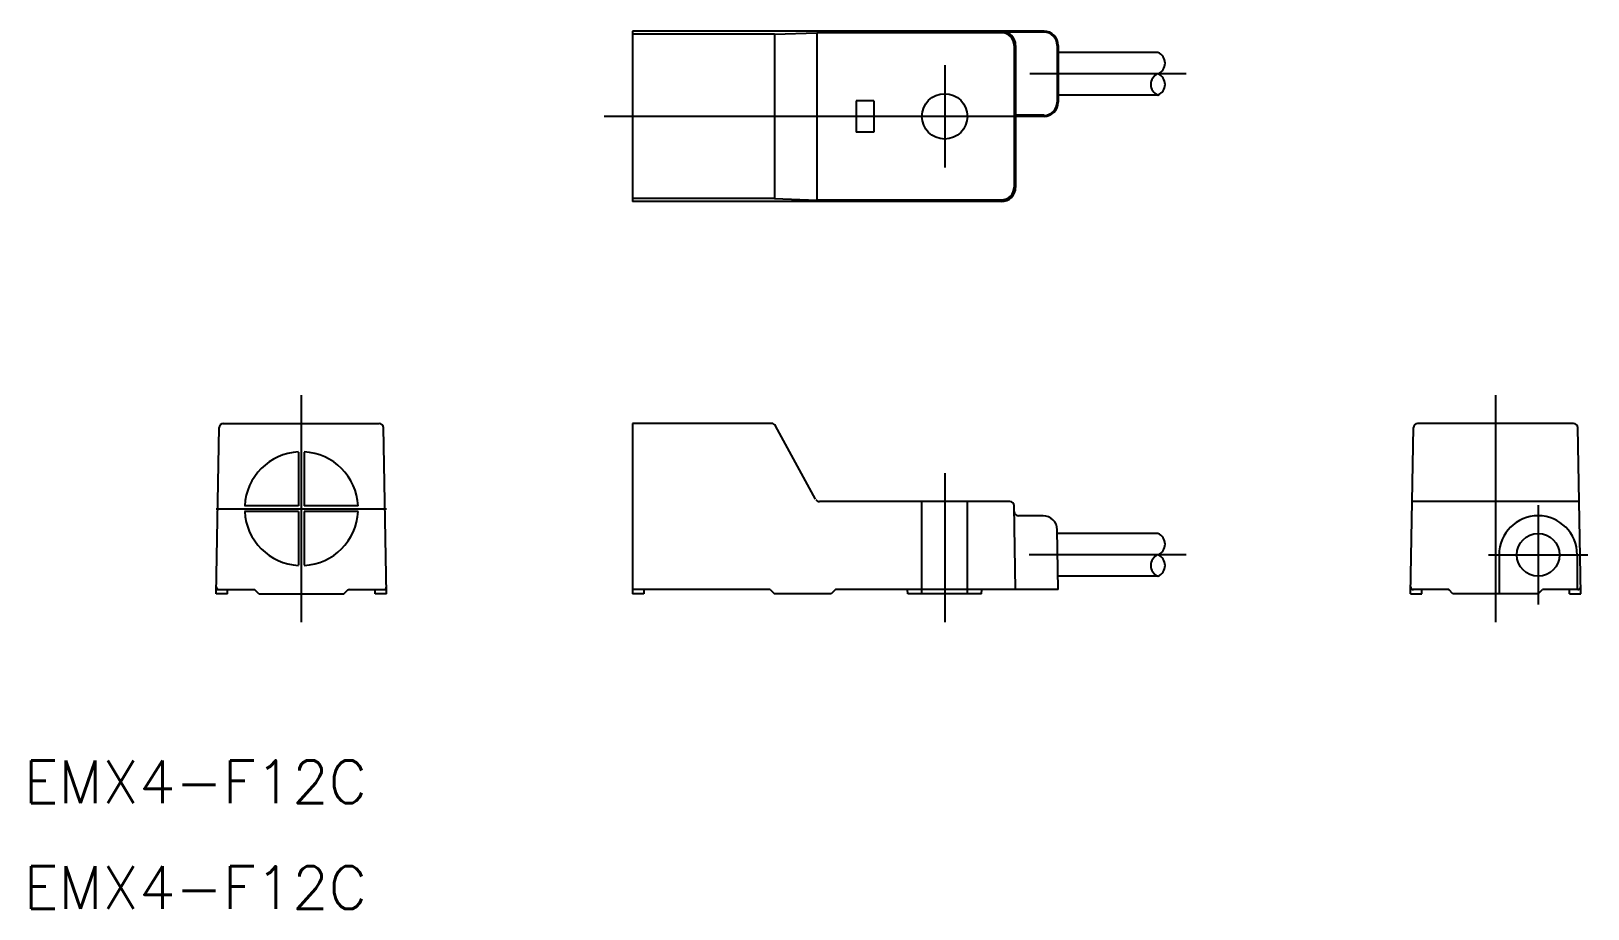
# Model space of a CAD drawing. Extents: x -42 to 67, y -22 to 40.
import ezdxf

# ---------------------------------------------------------------- set-up
doc = ezdxf.new("R2010")
doc.units = 0
for name, pattern in [('CENTER', [50.8, 31.75, -6.35, 6.35, -6.35]), ('DASHED', [19.05, 12.7, -6.35]), ('PHANTOM', [63.5, 31.75, -6.35, 6.35, -6.35, 6.35, -6.35])]:
    doc.linetypes.add(name, pattern=pattern)
doc.layers.get('0').update_dxf_attribs({"linetype": 'CONTINUOUS'})
doc.layers.add('CENTER', color=1, linetype='CENTER')
doc.styles.get("Standard").update_dxf_attribs({"font": 'txt.shx', "height": 3, "bigfont": 'bigfont.shx'})

msp = doc.modelspace()

# ---------------------------------------------------------------- linework, layer by layer
at = {"color": 7, "linetype": 'CONTINUOUS'}
for p, q in [((29, 39.63), (0, 39.63)), ((0, 39.63), (0, 27.63)), ((10, 39.42), (13, 39.52)), ((13, 39.52), (13, 27.74)), ((26, 39.52), (13, 39.52)), ((29, 39.56), (26.38, 39.56)), ((10, 39.42), (0, 39.42)), ((10, 39.42), (10, 27.84)), ((26.89, 38.63), (26.89, 28.65)), ((27, 38.63), (27, 28.63)), ((29.93, 38.63), (29.93, 34.63)), ((30, 38.63), (30, 34.63)), ((37.02, 38.13), (30, 38.13)), ((37.02, 35.13), (30, 35.13)), ((29, 33.71), (27, 33.71)), ((29, 33.63), (27, 33.63)), ((10, 27.84), (0, 27.84)), ((26, 27.63), (0, 27.63)), ((10, 27.84), (13, 27.74)), ((26, 27.74), (13, 27.74)), ((-29.32, 0), (-29.12, 11.71)), ((-28.82, 12), (-17.83, 12)), ((-17.32, 0), (-17.53, 11.71)), ((9.82, 12), (0, 12)), ((0, 12), (0, 0)), ((12.91, 6.66), (10.09, 11.84)), ((54.81, 0), (55.02, 11.71)), ((66.31, 12), (55.32, 12)), ((66.81, 0), (66.61, 11.71)), ((-23.52, 9.99), (-23.52, 6.2)), ((-23.12, 9.99), (-23.12, 6.2)), ((-23.52, 6.2), (-27.32, 6.2)), ((-23.52, 5.8), (-27.32, 5.8)), ((-23.52, 5.8), (-23.52, 2.01)), ((-19.33, 6.2), (-23.12, 6.2)), ((-23.12, 5.8), (-23.12, 2.01)), ((-19.33, 5.8), (-23.12, 5.8)), ((26.6, 6.5), (13.18, 6.5)), ((27, 0.3), (26.9, 6.21)), ((28.93, 5.5), (27.2, 5.5)), ((66.7, 6.5), (54.93, 6.5)), ((30, 0.3), (29.93, 4.52)), ((37.02, 4.25), (29.93, 4.25)), ((61.06, 2.75), (61.06, 0)), ((66.56, 2.75), (66.56, 0.3)), ((37.02, 1.25), (29.98, 1.25)), ((-29.32, 0.3), (-26.62, 0.3)), ((-28.52, 0), (-29.32, 0)), ((-28.52, 0), (-28.52, 0.3)), ((-26.32, 0), (-26.62, 0.3)), ((-26.32, 0), (-20.32, 0)), ((-20.32, 0), (-20.02, 0.3)), ((-20.02, 0.3), (-17.33, 0.3)), ((-18.12, 0), (-18.13, 0.3)), ((-17.32, 0), (-18.12, 0)), ((9.7, 0.3), (0, 0.3)), ((0.8, 0), (0, 0)), ((0.8, 0.3), (0.8, 0)), ((9.7, 0.3), (10, 0)), ((14, 0), (10, 0)), ((14.3, 0.3), (14, 0)), ((30, 0.3), (14.3, 0.3)), ((19.4, 0), (19.39, 0.3)), ((24.6, 0), (19.4, 0)), ((24.6, 0), (24.61, 0.3)), ((54.81, 0), (55.61, 0)), ((57.51, 0.3), (54.82, 0.3)), ((55.61, 0), (55.62, 0.3)), ((57.81, 0), (57.51, 0.3)), ((63.81, 0), (57.81, 0)), ((63.81, 0), (64.11, 0.3)), ((66.81, 0.3), (64.11, 0.3)), ((66.01, 0), (66.01, 0.3)), ((66.01, 0), (66.81, 0))]:
    msp.add_line(p, q, dxfattribs=at)
at = {"color": 3, "linetype": 'PHANTOM'}
for p, q in [((17.02, 34.73), (15.77, 34.73)), ((15.77, 34.73), (15.77, 32.53)), ((17.02, 34.73), (17.02, 32.53)), ((17.02, 32.53), (15.77, 32.53))]:
    msp.add_line(p, q, dxfattribs=at)
at = {"color": 3, "linetype": 'DASHED'}
for p, q in [((20.4, 0), (20.4, 6.5)), ((23.6, 0), (23.6, 6.5))]:
    msp.add_line(p, q, dxfattribs=at)
at = {"color": 7, "linetype": 'CONTINUOUS'}
for centre, radius in [((22, 33.63), 1.6), ((63.81, 2.75), 1.5)]:
    msp.add_circle(centre, radius, dxfattribs=at)
for centre, radius, start, end in [((26, 38.63), 1, 0, 90), ((26, 38.63), 0.893, 0.1959, 89.9189), ((29, 38.63), 1, 0, 90), ((29, 38.63), 0.926, 0, 90), ((29, 34.63), 1, 270, 0), ((29, 34.63), 0.926, 270, 0), ((26, 28.64), 0.893, 270.0832, 0.6136), ((26, 28.63), 1, 270, 0), ((-28.82, 11.7), 0.3, 90, 179), ((-17.83, 11.7), 0.3, 1, 90), ((9.82, 11.7), 0.3, 28.6101, 90), ((55.32, 11.7), 0.3, 90, 179), ((66.31, 11.7), 0.3, 1, 90), ((-23.32, 6), 4, 92.866, 177.1341), ((-23.32, 6), 4, 2.8659, 87.1341), ((13.18, 6.8), 0.3, 208.6103, 270), ((-23.32, 6), 4, 182.8659, 267.134), ((-23.32, 6), 4, 272.866, 357.134), ((26.6, 6.2), 0.3, 1, 90), ((27.2, 5.8), 0.3, 181, 270), ((28.93, 4.5), 1, 1, 90), ((63.81, 2.75), 2.75, 0, 180), ((-29.11, 0.5), 0.2, 179, 270), ((-19.94, 0.1), 0.2, 90, 135.0001), ((-17.53, 0.5), 0.2, 270, 1), ((55.02, 0.5), 0.2, 179, 270), ((57.43, 0.1), 0.2, 44.9999, 90), ((66.6, 0.5), 0.2, 270, 1)]:
    msp.add_arc(centre, radius, start, end, dxfattribs=at)
at = {"color": 3, "linetype": 'CONTINUOUS'}
for centre, radius, start, end in [((36.71, 37.38), 0.813, 292.6199, 67.3801), ((37.33, 35.88), 0.812, 112.6199, 247.3801), ((36.71, 35.88), 0.812, 292.6199, 67.3801), ((36.71, 3.5), 0.813, 292.6199, 67.3801), ((37.33, 2), 0.812, 112.6199, 247.3801), ((36.71, 2), 0.812, 292.6199, 67.3801)]:
    msp.add_arc(centre, radius, start, end, dxfattribs=at)
at = {"layer": 'CENTER', "color": 1, "linetype": 'CENTER'}
for p, q in [((22, 37.23), (22, 30.03)), ((39.02, 36.63), (28, 36.63)), ((29, 33.63), (-2, 33.63)), ((-23.32, -2), (-23.32, 14)), ((60.81, 14), (60.81, -2)), ((22, 8.5), (22, -2)), ((-29.32, 6), (-17.33, 6)), ((63.81, 6.25), (63.81, -0.75)), ((39.02, 2.75), (27.96, 2.75)), ((60.31, 2.75), (67.31, 2.75))]:
    msp.add_line(p, q, dxfattribs=at)

# ---------------------------------------------------------------- texts
at = {"color": 7, "linetype": 'CONTINUOUS'}
for p in [(-42.87, -14.73), (-42.87, -22.19)]:
    msp.add_text('EMX4-F12C', height=3, dxfattribs=at).set_placement(p)

doc.saveas('drawing.dxf')
